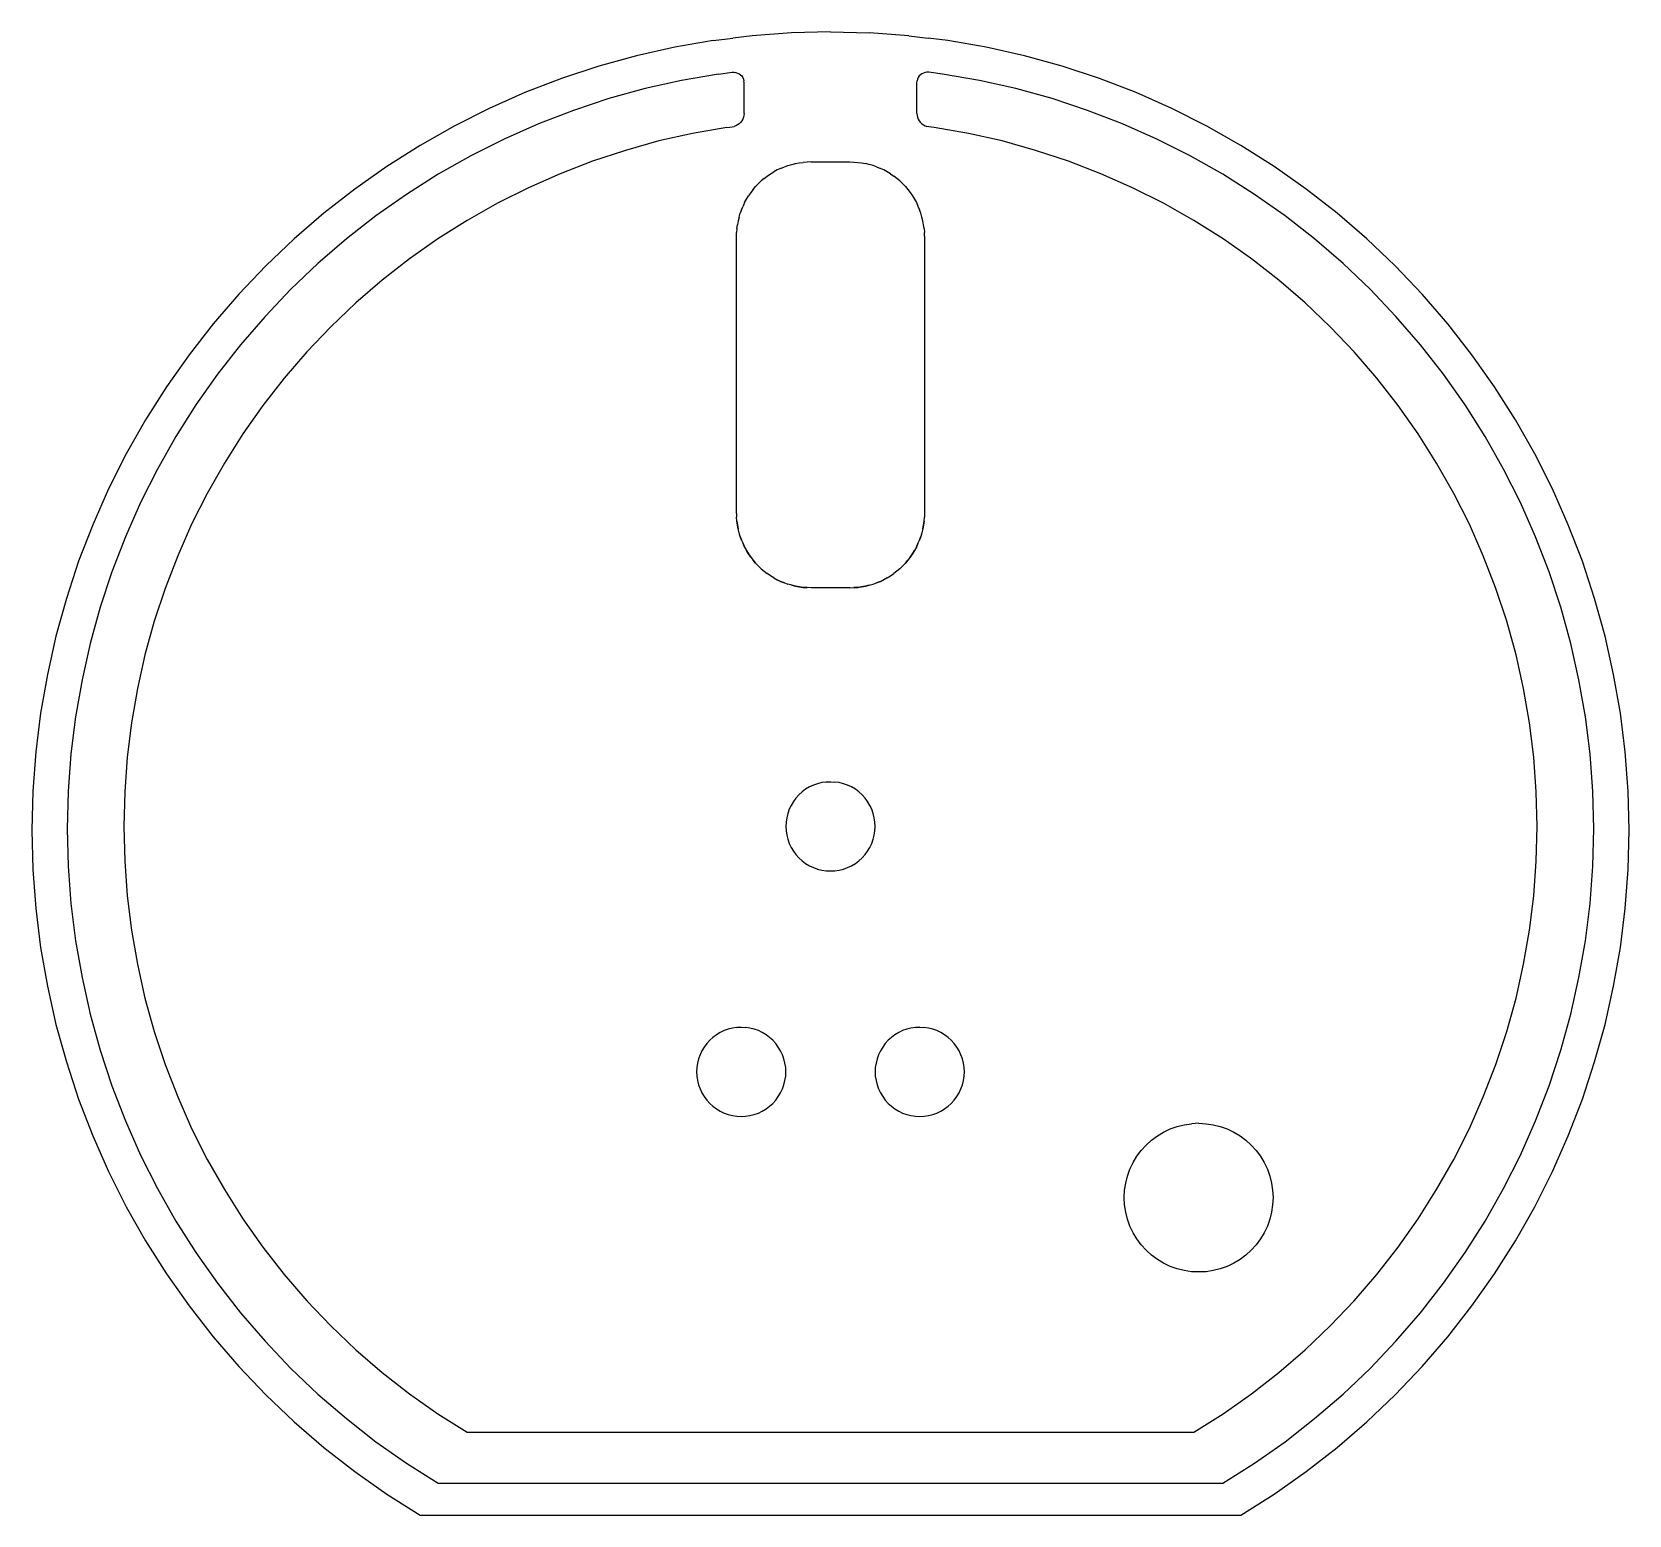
# Model space of a CAD drawing. Header units: millimetres. Extents: x 219 to 326, y 22 to 122.
import ezdxf

# ---------------------------------------------------------------- set-up
doc = ezdxf.new("R2010")
doc.units = ezdxf.units.MM
doc.header["$MEASUREMENT"] = 0
doc.layers.get('0').update_dxf_attribs({"linetype": 'CONTINUOUS'})

msp = doc.modelspace()

# ---------------------------------------------------------------- linework, layer by layer
at = {"color": 1}
for p, q in [((264.6, 121.15), (265.91, 121.31)), ((267.22, 121.47), (265.91, 121.31)), ((269.85, 121.67), (267.22, 121.47)), ((272.48, 121.73), (269.85, 121.67)), ((272.48, 121.73), (275.11, 121.67)), ((277.74, 121.47), (275.11, 121.67)), ((277.74, 121.47), (279.05, 121.31)), ((280.36, 121.15), (279.05, 121.31)), ((262.01, 120.7), (259.44, 120.12)), ((264.6, 121.15), (262.01, 120.7)), ((282.95, 120.7), (280.36, 121.15)), ((285.52, 120.12), (282.95, 120.7)), ((256.9, 119.42), (254.4, 118.59)), ((259.44, 120.12), (256.9, 119.42)), ((288.06, 119.42), (285.52, 120.12)), ((290.56, 118.59), (288.06, 119.42)), ((254.4, 118.59), (251.94, 117.65)), ((262.47, 118.47), (260.02, 117.92)), ((264.95, 118.9), (262.47, 118.47)), ((264.95, 118.9), (262.47, 118.47)), ((264.95, 118.9), (265.87, 119.02)), ((265.87, 119.02), (266, 119.02)), ((266, 119.02), (266.12, 119.01)), ((266.12, 119.01), (266.23, 118.97)), ((266.23, 118.97), (266.34, 118.92)), ((266.23, 118.97), (266.34, 118.92)), ((266.34, 118.92), (266.43, 118.85)), ((266.34, 118.92), (266.43, 118.85)), ((266.43, 118.85), (266.52, 118.77)), ((266.52, 118.77), (266.58, 118.67)), ((266.58, 118.67), (266.63, 118.56)), ((266.58, 118.67), (266.63, 118.56)), ((266.63, 118.56), (266.66, 118.44)), ((266.63, 118.56), (266.66, 118.44)), ((266.67, 118.31), (266.66, 118.44)), ((266.67, 118.31), (266.66, 118.44)), ((266.67, 116.25), (266.67, 118.31)), ((278.29, 118.31), (278.3, 118.44)), ((278.29, 118.31), (278.3, 118.44)), ((278.29, 116.25), (278.29, 118.31)), ((278.33, 118.56), (278.3, 118.44)), ((278.33, 118.56), (278.3, 118.44)), ((278.38, 118.67), (278.33, 118.56)), ((278.38, 118.67), (278.33, 118.56)), ((278.44, 118.77), (278.38, 118.67)), ((278.53, 118.85), (278.44, 118.77)), ((278.62, 118.92), (278.53, 118.85)), ((278.62, 118.92), (278.53, 118.85)), ((278.73, 118.97), (278.62, 118.92)), ((278.84, 119.01), (278.73, 118.97)), ((278.84, 119.01), (278.73, 118.97)), ((278.96, 119.02), (278.84, 119.01)), ((279.09, 119.02), (278.96, 119.02)), ((280.01, 118.9), (279.09, 119.02)), ((282.49, 118.47), (280.01, 118.9)), ((282.49, 118.47), (280.01, 118.9)), ((284.94, 117.92), (282.49, 118.47)), ((293.02, 117.65), (290.56, 118.59)), ((251.94, 117.65), (249.53, 116.58)), ((257.59, 117.25), (255.2, 116.46)), ((260.02, 117.92), (257.59, 117.25)), ((287.37, 117.25), (284.94, 117.92)), ((289.76, 116.46), (287.37, 117.25)), ((295.43, 116.58), (293.02, 117.65)), ((249.53, 116.58), (247.18, 115.39)), ((255.2, 116.46), (252.85, 115.55)), ((255.2, 116.46), (252.85, 115.55)), ((266.63, 116), (266.58, 115.87)), ((266.63, 116), (266.58, 115.87)), ((266.66, 116.12), (266.63, 116)), ((266.67, 116.25), (266.66, 116.12)), ((278.29, 116.25), (278.3, 116.12)), ((278.3, 116.12), (278.33, 116)), ((278.33, 116), (278.38, 115.87)), ((278.33, 116), (278.38, 115.87)), ((292.11, 115.55), (289.76, 116.46)), ((292.11, 115.55), (289.76, 116.46)), ((297.78, 115.39), (295.43, 116.58)), ((247.18, 115.39), (244.89, 114.09)), ((252.85, 115.55), (250.55, 114.53)), ((252.85, 115.55), (250.55, 114.53)), ((263.21, 114.91), (260.94, 114.4)), ((265.51, 115.31), (263.21, 114.91)), ((265.51, 115.31), (263.21, 114.91)), ((265.51, 115.31), (265.87, 115.35)), ((265.87, 115.35), (266, 115.38)), ((266.12, 115.42), (266, 115.38)), ((266.23, 115.48), (266.12, 115.42)), ((266.34, 115.56), (266.23, 115.48)), ((266.43, 115.65), (266.34, 115.56)), ((266.52, 115.76), (266.43, 115.65)), ((266.58, 115.87), (266.52, 115.76)), ((266.58, 115.87), (266.52, 115.76)), ((278.38, 115.87), (278.44, 115.76)), ((278.38, 115.87), (278.44, 115.76)), ((278.44, 115.76), (278.53, 115.65)), ((278.53, 115.65), (278.62, 115.56)), ((278.62, 115.56), (278.73, 115.48)), ((278.73, 115.48), (278.84, 115.42)), ((278.84, 115.42), (278.96, 115.38)), ((279.09, 115.35), (278.96, 115.38)), ((279.45, 115.31), (279.09, 115.35)), ((281.75, 114.91), (279.45, 115.31)), ((281.75, 114.91), (279.45, 115.31)), ((284.02, 114.4), (281.75, 114.91)), ((294.41, 114.53), (292.11, 115.55)), ((294.41, 114.53), (292.11, 115.55)), ((300.07, 114.09), (297.78, 115.39)), ((244.89, 114.09), (242.66, 112.69)), ((250.55, 114.53), (248.3, 113.4)), ((260.94, 114.4), (258.69, 113.77)), ((286.27, 113.77), (284.02, 114.4)), ((296.66, 113.4), (294.41, 114.53)), ((302.3, 112.69), (300.07, 114.09)), ((248.3, 113.4), (246.11, 112.16)), ((248.3, 113.4), (246.11, 112.16)), ((256.48, 113.04), (254.3, 112.2)), ((258.69, 113.77), (256.48, 113.04)), ((258.69, 113.77), (256.48, 113.04)), ((269.38, 112.66), (269.62, 112.75)), ((269.62, 112.75), (269.87, 112.82)), ((269.87, 112.82), (270.13, 112.88)), ((270.13, 112.88), (270.38, 112.93)), ((270.38, 112.93), (270.64, 112.96)), ((270.91, 112.98), (270.64, 112.96)), ((271.17, 112.99), (270.91, 112.98)), ((271.17, 112.99), (273.79, 112.99)), ((273.79, 112.99), (274.05, 112.98)), ((274.05, 112.98), (274.32, 112.96)), ((274.32, 112.96), (274.57, 112.93)), ((274.57, 112.93), (274.83, 112.88)), ((275.09, 112.82), (274.83, 112.88)), ((275.34, 112.75), (275.09, 112.82)), ((275.58, 112.66), (275.34, 112.75)), ((288.48, 113.04), (286.27, 113.77)), ((288.48, 113.04), (286.27, 113.77)), ((290.66, 112.2), (288.48, 113.04)), ((298.85, 112.16), (296.66, 113.4)), ((298.85, 112.16), (296.66, 113.4)), ((242.66, 112.69), (240.51, 111.17)), ((246.11, 112.16), (243.98, 110.81)), ((246.11, 112.16), (243.98, 110.81)), ((254.3, 112.2), (252.17, 111.26)), ((267.82, 111.71), (267.63, 111.53)), ((268.02, 111.88), (267.82, 111.71)), ((268.02, 111.88), (268.23, 112.04)), ((268.23, 112.04), (268.44, 112.18)), ((268.44, 112.18), (268.67, 112.32)), ((268.9, 112.45), (268.67, 112.32)), ((269.13, 112.56), (268.9, 112.45)), ((269.13, 112.56), (269.38, 112.66)), ((275.58, 112.66), (275.83, 112.56)), ((276.06, 112.45), (275.83, 112.56)), ((276.29, 112.32), (276.06, 112.45)), ((276.52, 112.18), (276.29, 112.32)), ((276.52, 112.18), (276.73, 112.04)), ((276.94, 111.88), (276.73, 112.04)), ((277.14, 111.71), (276.94, 111.88)), ((277.14, 111.71), (277.33, 111.53)), ((292.79, 111.26), (290.66, 112.2)), ((300.98, 110.81), (298.85, 112.16)), ((300.98, 110.81), (298.85, 112.16)), ((304.45, 111.17), (302.3, 112.69)), ((240.51, 111.17), (238.43, 109.55)), ((243.98, 110.81), (241.92, 109.36)), ((252.17, 111.26), (250.09, 110.21)), ((266.84, 110.49), (266.97, 110.71)), ((267.12, 110.93), (266.97, 110.71)), ((267.28, 111.14), (267.12, 110.93)), ((267.28, 111.14), (267.45, 111.34)), ((267.45, 111.34), (267.63, 111.53)), ((277.33, 111.53), (277.51, 111.34)), ((277.51, 111.34), (277.68, 111.14)), ((277.68, 111.14), (277.84, 110.93)), ((277.84, 110.93), (277.99, 110.71)), ((277.99, 110.71), (278.12, 110.49)), ((294.87, 110.21), (292.79, 111.26)), ((303.04, 109.36), (300.98, 110.81)), ((306.53, 109.55), (304.45, 111.17)), ((238.43, 109.55), (236.43, 107.83)), ((250.09, 110.21), (248.06, 109.06)), ((250.09, 110.21), (248.06, 109.06)), ((266.34, 109.28), (266.41, 109.54)), ((266.5, 109.78), (266.41, 109.54)), ((266.5, 109.78), (266.6, 110.02)), ((266.71, 110.26), (266.6, 110.02)), ((266.71, 110.26), (266.84, 110.49)), ((278.12, 110.49), (278.25, 110.26)), ((278.25, 110.26), (278.36, 110.02)), ((278.36, 110.02), (278.46, 109.78)), ((278.55, 109.54), (278.46, 109.78)), ((278.62, 109.28), (278.55, 109.54)), ((296.9, 109.06), (294.87, 110.21)), ((296.9, 109.06), (294.87, 110.21)), ((308.53, 107.83), (306.53, 109.55)), ((241.92, 109.36), (239.94, 107.81)), ((241.92, 109.36), (239.94, 107.81)), ((248.06, 109.06), (246.09, 107.81)), ((248.06, 109.06), (246.09, 107.81)), ((266.19, 108.51), (266.17, 108.25)), ((266.19, 108.51), (266.23, 108.77)), ((266.28, 109.03), (266.23, 108.77)), ((266.34, 109.28), (266.28, 109.03)), ((278.68, 109.03), (278.62, 109.28)), ((278.73, 108.77), (278.68, 109.03)), ((278.77, 108.51), (278.73, 108.77)), ((278.77, 108.51), (278.79, 108.25)), ((298.87, 107.81), (296.9, 109.06)), ((298.87, 107.81), (296.9, 109.06)), ((305.02, 107.81), (303.04, 109.36)), ((305.02, 107.81), (303.04, 109.36)), ((236.43, 107.83), (234.53, 106.01)), ((239.94, 107.81), (238.03, 106.17)), ((246.09, 107.81), (244.18, 106.47)), ((266.17, 107.99), (266.17, 108.25)), ((266.17, 89.36), (266.17, 107.99)), ((278.79, 107.99), (278.79, 108.25)), ((278.79, 107.99), (278.79, 89.36)), ((300.78, 106.47), (298.87, 107.81)), ((306.93, 106.17), (305.02, 107.81)), ((310.43, 106.01), (308.53, 107.83)), ((244.18, 106.47), (242.35, 105.04)), ((244.18, 106.47), (242.35, 105.04)), ((302.61, 105.04), (300.78, 106.47)), ((302.61, 105.04), (300.78, 106.47)), ((234.53, 106.01), (232.71, 104.1)), ((238.03, 106.17), (236.21, 104.43)), ((238.03, 106.17), (236.21, 104.43)), ((308.75, 104.43), (306.93, 106.17)), ((308.75, 104.43), (306.93, 106.17)), ((312.25, 104.1), (310.43, 106.01)), ((236.21, 104.43), (234.47, 102.61)), ((242.35, 105.04), (240.58, 103.51)), ((242.35, 105.04), (240.58, 103.51)), ((304.38, 103.51), (302.61, 105.04)), ((304.38, 103.51), (302.61, 105.04)), ((310.49, 102.61), (308.75, 104.43)), ((232.71, 104.1), (230.99, 102.11)), ((240.58, 103.51), (238.89, 101.91)), ((306.07, 101.91), (304.38, 103.51)), ((313.97, 102.11), (312.25, 104.1)), ((230.99, 102.11), (229.37, 100.03)), ((234.47, 102.61), (232.82, 100.7)), ((234.47, 102.61), (232.82, 100.7)), ((312.14, 100.7), (310.49, 102.61)), ((312.14, 100.7), (310.49, 102.61)), ((315.59, 100.03), (313.97, 102.11)), ((238.89, 101.91), (237.28, 100.22)), ((307.68, 100.22), (306.07, 101.91)), ((229.37, 100.03), (227.85, 97.88)), ((232.82, 100.7), (231.28, 98.72)), ((232.82, 100.7), (231.28, 98.72)), ((237.28, 100.22), (235.76, 98.45)), ((309.2, 98.45), (307.68, 100.22)), ((313.68, 98.72), (312.14, 100.7)), ((313.68, 98.72), (312.14, 100.7)), ((317.11, 97.88), (315.59, 100.03)), ((227.85, 97.88), (226.44, 95.65)), ((231.28, 98.72), (229.83, 96.66)), ((235.76, 98.45), (234.33, 96.62)), ((235.76, 98.45), (234.33, 96.62)), ((310.63, 96.62), (309.2, 98.45)), ((310.63, 96.62), (309.2, 98.45)), ((315.13, 96.66), (313.68, 98.72)), ((318.52, 95.65), (317.11, 97.88)), ((229.83, 96.66), (228.48, 94.53)), ((316.48, 94.53), (315.13, 96.66)), ((226.44, 95.65), (225.14, 93.36)), ((234.33, 96.62), (232.99, 94.71)), ((234.33, 96.62), (232.99, 94.71)), ((311.97, 94.71), (310.63, 96.62)), ((311.97, 94.71), (310.63, 96.62)), ((319.82, 93.36), (318.52, 95.65)), ((228.48, 94.53), (227.24, 92.34)), ((228.48, 94.53), (227.24, 92.34)), ((232.99, 94.71), (231.74, 92.74)), ((232.99, 94.71), (231.74, 92.74)), ((313.22, 92.74), (311.97, 94.71)), ((313.22, 92.74), (311.97, 94.71)), ((317.72, 92.34), (316.48, 94.53)), ((317.72, 92.34), (316.48, 94.53)), ((225.14, 93.36), (223.96, 91.01)), ((227.24, 92.34), (226.11, 90.09)), ((227.24, 92.34), (226.11, 90.09)), ((231.74, 92.74), (230.59, 90.71)), ((231.74, 92.74), (230.59, 90.71)), ((314.37, 90.71), (313.22, 92.74)), ((314.37, 90.71), (313.22, 92.74)), ((318.85, 90.09), (317.72, 92.34)), ((318.85, 90.09), (317.72, 92.34)), ((321, 91.01), (319.82, 93.36)), ((223.96, 91.01), (222.89, 88.6)), ((230.59, 90.71), (229.54, 88.63)), ((315.42, 88.63), (314.37, 90.71)), ((322.07, 88.6), (321, 91.01)), ((226.11, 90.09), (225.09, 87.79)), ((226.11, 90.09), (225.09, 87.79)), ((266.17, 89.36), (266.17, 89.1)), ((278.79, 89.36), (278.79, 89.1)), ((319.87, 87.79), (318.85, 90.09)), ((319.87, 87.79), (318.85, 90.09)), ((222.89, 88.6), (221.94, 86.14)), ((229.54, 88.63), (228.6, 86.5)), ((266.19, 88.84), (266.17, 89.1)), ((266.23, 88.58), (266.19, 88.84)), ((266.19, 88.84), (266.23, 88.58)), ((266.28, 88.32), (266.23, 88.58)), ((266.23, 88.58), (266.28, 88.32)), ((266.34, 88.06), (266.28, 88.32)), ((266.41, 87.81), (266.34, 88.06)), ((278.62, 88.06), (278.55, 87.81)), ((278.68, 88.32), (278.62, 88.06)), ((278.68, 88.32), (278.73, 88.58)), ((278.73, 88.58), (278.68, 88.32)), ((278.73, 88.58), (278.77, 88.84)), ((278.77, 88.84), (278.73, 88.58)), ((278.77, 88.84), (278.79, 89.1)), ((316.36, 86.5), (315.42, 88.63)), ((323.02, 86.14), (322.07, 88.6)), ((225.09, 87.79), (224.18, 85.44)), ((225.09, 87.79), (224.18, 85.44)), ((266.5, 87.57), (266.41, 87.81)), ((266.41, 87.81), (266.5, 87.57)), ((266.5, 87.57), (266.6, 87.33)), ((266.71, 87.09), (266.6, 87.33)), ((266.6, 87.33), (266.71, 87.09)), ((266.71, 87.09), (266.84, 86.86)), ((278.25, 87.09), (278.12, 86.86)), ((278.25, 87.09), (278.36, 87.33)), ((278.36, 87.33), (278.25, 87.09)), ((278.36, 87.33), (278.46, 87.57)), ((278.46, 87.57), (278.55, 87.81)), ((278.55, 87.81), (278.46, 87.57)), ((320.78, 85.44), (319.87, 87.79)), ((320.78, 85.44), (319.87, 87.79)), ((221.94, 86.14), (221.12, 83.64)), ((228.6, 86.5), (227.76, 84.32)), ((266.97, 86.64), (266.84, 86.86)), ((266.84, 86.86), (266.97, 86.64)), ((267.12, 86.42), (266.97, 86.64)), ((266.97, 86.64), (267.12, 86.42)), ((267.12, 86.42), (267.28, 86.21)), ((267.45, 86.01), (267.28, 86.21)), ((267.28, 86.21), (267.45, 86.01)), ((267.63, 85.82), (267.45, 86.01)), ((267.45, 86.01), (267.63, 85.82)), ((277.33, 85.82), (277.51, 86.01)), ((277.51, 86.01), (277.33, 85.82)), ((277.51, 86.01), (277.68, 86.21)), ((277.68, 86.21), (277.51, 86.01)), ((277.84, 86.42), (277.68, 86.21)), ((277.84, 86.42), (277.99, 86.64)), ((277.99, 86.64), (277.84, 86.42)), ((277.99, 86.64), (278.12, 86.86)), ((278.12, 86.86), (277.99, 86.64)), ((317.2, 84.32), (316.36, 86.5)), ((323.84, 83.64), (323.02, 86.14)), ((224.18, 85.44), (223.39, 83.05)), ((267.82, 85.64), (267.63, 85.82)), ((267.82, 85.64), (268.02, 85.47)), ((268.02, 85.47), (268.23, 85.31)), ((268.44, 85.17), (268.23, 85.31)), ((268.67, 85.03), (268.44, 85.17)), ((268.67, 85.03), (268.9, 84.9)), ((269.13, 84.79), (268.9, 84.9)), ((268.9, 84.9), (269.13, 84.79)), ((275.83, 84.79), (276.06, 84.9)), ((276.06, 84.9), (275.83, 84.79)), ((276.29, 85.03), (276.06, 84.9)), ((276.29, 85.03), (276.52, 85.17)), ((276.52, 85.17), (276.73, 85.31)), ((276.94, 85.47), (276.73, 85.31)), ((277.14, 85.64), (276.94, 85.47)), ((277.14, 85.64), (277.33, 85.82)), ((321.57, 83.05), (320.78, 85.44)), ((227.76, 84.32), (227.03, 82.11)), ((227.76, 84.32), (227.03, 82.11)), ((269.38, 84.69), (269.13, 84.79)), ((269.13, 84.79), (269.38, 84.69)), ((269.38, 84.69), (269.62, 84.6)), ((269.87, 84.53), (269.62, 84.6)), ((270.13, 84.47), (269.87, 84.53)), ((269.87, 84.53), (270.13, 84.47)), ((270.38, 84.42), (270.13, 84.47)), ((270.13, 84.47), (270.38, 84.42)), ((270.64, 84.39), (270.38, 84.42)), ((270.38, 84.42), (270.64, 84.39)), ((270.91, 84.37), (270.64, 84.39)), ((270.64, 84.39), (270.91, 84.37)), ((271.17, 84.36), (270.91, 84.37)), ((273.79, 84.36), (271.17, 84.36)), ((273.79, 84.36), (274.05, 84.37)), ((274.05, 84.37), (274.32, 84.39)), ((274.32, 84.39), (274.05, 84.37)), ((274.32, 84.39), (274.57, 84.42)), ((274.57, 84.42), (274.32, 84.39)), ((274.57, 84.42), (274.83, 84.47)), ((274.83, 84.47), (274.57, 84.42)), ((274.83, 84.47), (275.09, 84.53)), ((275.09, 84.53), (274.83, 84.47)), ((275.09, 84.53), (275.34, 84.6)), ((275.34, 84.6), (275.58, 84.69)), ((275.58, 84.69), (275.83, 84.79)), ((275.83, 84.79), (275.58, 84.69)), ((317.93, 82.11), (317.2, 84.32)), ((317.93, 82.11), (317.2, 84.32)), ((221.12, 83.64), (220.41, 81.1)), ((223.39, 83.05), (222.72, 80.62)), ((322.24, 80.62), (321.57, 83.05)), ((324.55, 81.1), (323.84, 83.64)), ((227.03, 82.11), (226.4, 79.86)), ((227.03, 82.11), (226.4, 79.86)), ((318.56, 79.86), (317.93, 82.11)), ((318.56, 79.86), (317.93, 82.11)), ((220.41, 81.1), (219.84, 78.53)), ((222.72, 80.62), (222.17, 78.17)), ((222.72, 80.62), (222.17, 78.17)), ((322.79, 78.17), (322.24, 80.62)), ((322.79, 78.17), (322.24, 80.62)), ((325.12, 78.53), (324.55, 81.1)), ((226.4, 79.86), (225.89, 77.59)), ((319.07, 77.59), (318.56, 79.86)), ((219.84, 78.53), (219.39, 75.93)), ((325.57, 75.93), (325.12, 78.53)), ((222.17, 78.17), (221.74, 75.68)), ((222.17, 78.17), (221.74, 75.68)), ((225.89, 77.59), (225.49, 75.29)), ((319.47, 75.29), (319.07, 77.59)), ((323.22, 75.68), (322.79, 78.17)), ((323.22, 75.68), (322.79, 78.17)), ((219.39, 75.93), (219.06, 73.32)), ((219.39, 75.93), (219.06, 73.32)), ((221.74, 75.68), (221.43, 73.19)), ((221.74, 75.68), (221.43, 73.19)), ((225.49, 75.29), (225.21, 72.98)), ((225.49, 75.29), (225.21, 72.98)), ((319.75, 72.98), (319.47, 75.29)), ((319.75, 72.98), (319.47, 75.29)), ((323.53, 73.19), (323.22, 75.68)), ((323.53, 73.19), (323.22, 75.68)), ((325.9, 73.32), (325.57, 75.93)), ((325.9, 73.32), (325.57, 75.93)), ((219.06, 73.32), (218.87, 70.69)), ((219.06, 73.32), (218.87, 70.69)), ((221.43, 73.19), (221.24, 70.67)), ((221.43, 73.19), (221.24, 70.67)), ((323.72, 70.67), (323.53, 73.19)), ((323.72, 70.67), (323.53, 73.19)), ((326.09, 70.69), (325.9, 73.32)), ((326.09, 70.69), (325.9, 73.32)), ((225.21, 72.98), (225.04, 70.65)), ((319.92, 70.65), (319.75, 72.98)), ((271.07, 70.97), (270.81, 70.81)), ((271.07, 70.97), (270.81, 70.81)), ((271.33, 71.09), (271.07, 70.97)), ((271.33, 71.09), (271.07, 70.97)), ((271.61, 71.19), (271.33, 71.09)), ((271.89, 71.26), (271.61, 71.19)), ((271.89, 71.26), (271.61, 71.19)), ((272.19, 71.3), (271.89, 71.26)), ((272.19, 71.3), (271.89, 71.26)), ((272.48, 71.32), (272.19, 71.3)), ((272.19, 71.3), (272.48, 71.32)), ((272.48, 71.32), (272.77, 71.3)), ((272.48, 71.32), (272.77, 71.3)), ((273.07, 71.26), (272.77, 71.3)), ((273.07, 71.26), (272.77, 71.3)), ((273.35, 71.19), (273.07, 71.26)), ((273.35, 71.19), (273.07, 71.26)), ((273.63, 71.09), (273.35, 71.19)), ((273.89, 70.97), (273.63, 71.09)), ((273.89, 70.97), (273.63, 71.09)), ((274.15, 70.81), (273.89, 70.97)), ((274.15, 70.81), (273.89, 70.97)), ((218.87, 70.69), (218.8, 68.06)), ((221.24, 70.67), (221.18, 68.16)), ((225.04, 70.65), (224.98, 68.32)), ((225.04, 70.65), (224.98, 68.32)), ((269.99, 69.99), (269.83, 69.73)), ((270.16, 70.22), (269.99, 69.99)), ((270.16, 70.22), (269.99, 69.99)), ((270.36, 70.44), (270.16, 70.22)), ((270.58, 70.64), (270.36, 70.44)), ((270.58, 70.64), (270.36, 70.44)), ((270.81, 70.81), (270.58, 70.64)), ((274.38, 70.64), (274.15, 70.81)), ((274.6, 70.44), (274.38, 70.64)), ((274.6, 70.44), (274.38, 70.64)), ((274.8, 70.22), (274.6, 70.44)), ((274.97, 69.99), (274.8, 70.22)), ((274.97, 69.99), (274.8, 70.22)), ((275.13, 69.73), (274.97, 69.99)), ((319.98, 68.32), (319.92, 70.65)), ((319.98, 68.32), (319.92, 70.65)), ((323.78, 68.16), (323.72, 70.67)), ((326.16, 68.06), (326.09, 70.69)), ((269.54, 68.9), (269.49, 68.61)), ((269.61, 69.19), (269.54, 68.9)), ((269.61, 69.19), (269.54, 68.9)), ((269.71, 69.47), (269.61, 69.19)), ((269.71, 69.47), (269.61, 69.19)), ((269.83, 69.73), (269.71, 69.47)), ((275.25, 69.47), (275.13, 69.73)), ((275.35, 69.19), (275.25, 69.47)), ((275.35, 69.19), (275.25, 69.47)), ((275.42, 68.9), (275.35, 69.19)), ((275.42, 68.9), (275.35, 69.19)), ((275.47, 68.61), (275.42, 68.9)), ((218.8, 68.06), (218.87, 65.42)), ((221.18, 68.16), (221.24, 65.64)), ((224.98, 68.32), (225.04, 65.99)), ((269.49, 68.61), (269.48, 68.32)), ((269.48, 68.32), (269.49, 68.03)), ((269.48, 68.32), (269.49, 68.03)), ((269.49, 68.03), (269.54, 67.73)), ((269.49, 68.03), (269.54, 67.73)), ((269.54, 67.73), (269.61, 67.45)), ((269.54, 67.73), (269.61, 67.45)), ((275.35, 67.45), (275.42, 67.73)), ((275.35, 67.45), (275.42, 67.73)), ((275.42, 67.73), (275.47, 68.03)), ((275.42, 67.73), (275.47, 68.03)), ((275.48, 68.32), (275.47, 68.61)), ((275.47, 68.03), (275.48, 68.32)), ((275.47, 68.03), (275.48, 68.32)), ((319.92, 65.99), (319.98, 68.32)), ((323.72, 65.64), (323.78, 68.16)), ((326.09, 65.42), (326.16, 68.06)), ((269.61, 67.45), (269.71, 67.17)), ((269.71, 67.17), (269.83, 66.91)), ((269.83, 66.91), (269.99, 66.65)), ((269.99, 66.65), (270.16, 66.42)), ((269.99, 66.65), (270.16, 66.42)), ((274.8, 66.42), (274.97, 66.65)), ((274.8, 66.42), (274.97, 66.65)), ((274.97, 66.65), (275.13, 66.91)), ((275.13, 66.91), (275.25, 67.17)), ((275.25, 67.17), (275.35, 67.45)), ((221.24, 65.64), (221.43, 63.13)), ((221.24, 65.64), (221.43, 63.13)), ((225.04, 65.99), (225.21, 63.66)), ((270.16, 66.42), (270.36, 66.2)), ((270.16, 66.42), (270.36, 66.2)), ((270.36, 66.2), (270.58, 66)), ((270.58, 66), (270.81, 65.82)), ((270.58, 66), (270.81, 65.82)), ((270.81, 65.82), (271.07, 65.67)), ((270.81, 65.82), (271.07, 65.67)), ((271.07, 65.67), (271.33, 65.55)), ((271.07, 65.67), (271.33, 65.55)), ((271.33, 65.55), (271.61, 65.45)), ((273.35, 65.45), (273.63, 65.55)), ((273.63, 65.55), (273.89, 65.67)), ((273.63, 65.55), (273.89, 65.67)), ((273.89, 65.67), (274.15, 65.82)), ((273.89, 65.67), (274.15, 65.82)), ((274.15, 65.82), (274.38, 66)), ((274.15, 65.82), (274.38, 66)), ((274.38, 66), (274.6, 66.2)), ((274.6, 66.2), (274.8, 66.42)), ((274.6, 66.2), (274.8, 66.42)), ((319.75, 63.66), (319.92, 65.99)), ((323.53, 63.13), (323.72, 65.64)), ((323.53, 63.13), (323.72, 65.64)), ((218.87, 65.42), (219.06, 62.79)), ((271.61, 65.45), (271.89, 65.38)), ((271.89, 65.38), (272.19, 65.33)), ((271.89, 65.38), (272.19, 65.33)), ((272.19, 65.33), (272.48, 65.32)), ((272.19, 65.33), (272.48, 65.32)), ((272.48, 65.32), (272.77, 65.33)), ((272.48, 65.32), (272.77, 65.33)), ((272.77, 65.33), (273.07, 65.38)), ((272.77, 65.33), (273.07, 65.38)), ((273.07, 65.38), (273.35, 65.45)), ((325.9, 62.79), (326.09, 65.42)), ((225.21, 63.66), (225.49, 61.35)), ((225.21, 63.66), (225.49, 61.35)), ((319.47, 61.35), (319.75, 63.66)), ((319.47, 61.35), (319.75, 63.66)), ((219.06, 62.79), (219.39, 60.18)), ((221.43, 63.13), (221.74, 60.63)), ((323.22, 60.63), (323.53, 63.13)), ((325.57, 60.18), (325.9, 62.79)), ((225.49, 61.35), (225.89, 59.05)), ((225.49, 61.35), (225.89, 59.05)), ((319.07, 59.05), (319.47, 61.35)), ((319.07, 59.05), (319.47, 61.35)), ((219.39, 60.18), (219.84, 57.58)), ((221.74, 60.63), (222.17, 58.15)), ((221.74, 60.63), (222.17, 58.15)), ((322.79, 58.15), (323.22, 60.63)), ((322.79, 58.15), (323.22, 60.63)), ((325.12, 57.58), (325.57, 60.18)), ((225.89, 59.05), (226.4, 56.78)), ((318.56, 56.78), (319.07, 59.05)), ((222.17, 58.15), (222.72, 55.69)), ((222.17, 58.15), (222.72, 55.69)), ((322.24, 55.69), (322.79, 58.15)), ((322.24, 55.69), (322.79, 58.15)), ((219.84, 57.58), (220.41, 55.01)), ((324.55, 55.01), (325.12, 57.58)), ((226.4, 56.78), (227.03, 54.53)), ((317.93, 54.53), (318.56, 56.78)), ((220.41, 55.01), (221.12, 52.48)), ((222.72, 55.69), (223.39, 53.27)), ((222.72, 55.69), (223.39, 53.27)), ((265.89, 54.76), (265.61, 54.69)), ((266.19, 54.8), (265.89, 54.76)), ((266.19, 54.8), (265.89, 54.76)), ((266.48, 54.82), (266.19, 54.8)), ((266.19, 54.8), (266.48, 54.82)), ((266.48, 54.82), (266.77, 54.8)), ((266.48, 54.82), (266.77, 54.8)), ((267.06, 54.76), (266.77, 54.8)), ((267.06, 54.76), (266.77, 54.8)), ((267.35, 54.69), (267.06, 54.76)), ((277.89, 54.76), (277.61, 54.69)), ((278.19, 54.8), (277.89, 54.76)), ((278.19, 54.8), (277.89, 54.76)), ((278.48, 54.82), (278.19, 54.8)), ((278.19, 54.8), (278.48, 54.82)), ((278.48, 54.82), (278.77, 54.8)), ((278.48, 54.82), (278.77, 54.8)), ((279.07, 54.76), (278.77, 54.8)), ((279.07, 54.76), (278.77, 54.8)), ((279.35, 54.69), (279.07, 54.76)), ((321.57, 53.27), (322.24, 55.69)), ((321.57, 53.27), (322.24, 55.69)), ((323.84, 52.48), (324.55, 55.01)), ((227.03, 54.53), (227.76, 52.32)), ((264.16, 53.72), (263.99, 53.48)), ((264.36, 53.94), (264.16, 53.72)), ((264.36, 53.94), (264.16, 53.72)), ((264.58, 54.13), (264.36, 53.94)), ((264.58, 54.13), (264.36, 53.94)), ((264.81, 54.31), (264.58, 54.13)), ((264.81, 54.31), (264.58, 54.13)), ((265.07, 54.46), (264.81, 54.31)), ((265.33, 54.59), (265.07, 54.46)), ((265.61, 54.69), (265.33, 54.59)), ((267.63, 54.59), (267.35, 54.69)), ((267.89, 54.46), (267.63, 54.59)), ((268.15, 54.31), (267.89, 54.46)), ((268.38, 54.13), (268.15, 54.31)), ((268.38, 54.13), (268.15, 54.31)), ((268.6, 53.94), (268.38, 54.13)), ((268.6, 53.94), (268.38, 54.13)), ((268.8, 53.72), (268.6, 53.94)), ((268.8, 53.72), (268.6, 53.94)), ((268.97, 53.48), (268.8, 53.72)), ((276.16, 53.72), (275.99, 53.48)), ((276.36, 53.94), (276.16, 53.72)), ((276.36, 53.94), (276.16, 53.72)), ((276.58, 54.13), (276.36, 53.94)), ((276.58, 54.13), (276.36, 53.94)), ((276.81, 54.31), (276.58, 54.13)), ((276.81, 54.31), (276.58, 54.13)), ((277.07, 54.46), (276.81, 54.31)), ((277.33, 54.59), (277.07, 54.46)), ((277.61, 54.69), (277.33, 54.59)), ((279.63, 54.59), (279.35, 54.69)), ((279.89, 54.46), (279.63, 54.59)), ((280.15, 54.31), (279.89, 54.46)), ((280.38, 54.13), (280.15, 54.31)), ((280.38, 54.13), (280.15, 54.31)), ((280.6, 53.94), (280.38, 54.13)), ((280.6, 53.94), (280.38, 54.13)), ((280.8, 53.72), (280.6, 53.94)), ((280.8, 53.72), (280.6, 53.94)), ((280.97, 53.48), (280.8, 53.72)), ((317.2, 52.32), (317.93, 54.53)), ((223.39, 53.27), (224.18, 50.87)), ((223.39, 53.27), (224.18, 50.87)), ((263.61, 52.69), (263.54, 52.4)), ((263.61, 52.69), (263.54, 52.4)), ((263.71, 52.96), (263.61, 52.69)), ((263.71, 52.96), (263.61, 52.69)), ((263.83, 53.23), (263.71, 52.96)), ((263.83, 53.23), (263.71, 52.96)), ((263.99, 53.48), (263.83, 53.23)), ((269.13, 53.23), (268.97, 53.48)), ((269.25, 52.96), (269.13, 53.23)), ((269.25, 52.96), (269.13, 53.23)), ((269.35, 52.69), (269.25, 52.96)), ((269.35, 52.69), (269.25, 52.96)), ((269.42, 52.4), (269.35, 52.69)), ((269.42, 52.4), (269.35, 52.69)), ((275.61, 52.69), (275.54, 52.4)), ((275.61, 52.69), (275.54, 52.4)), ((275.71, 52.96), (275.61, 52.69)), ((275.71, 52.96), (275.61, 52.69)), ((275.83, 53.23), (275.71, 52.96)), ((275.83, 53.23), (275.71, 52.96)), ((275.99, 53.48), (275.83, 53.23)), ((281.13, 53.23), (280.97, 53.48)), ((281.25, 52.96), (281.13, 53.23)), ((281.25, 52.96), (281.13, 53.23)), ((281.35, 52.69), (281.25, 52.96)), ((281.35, 52.69), (281.25, 52.96)), ((281.42, 52.4), (281.35, 52.69)), ((281.42, 52.4), (281.35, 52.69)), ((320.78, 50.87), (321.57, 53.27)), ((320.78, 50.87), (321.57, 53.27)), ((221.12, 52.48), (221.94, 49.97)), ((227.76, 52.32), (228.6, 50.14)), ((263.49, 52.11), (263.48, 51.82)), ((263.48, 51.82), (263.49, 51.52)), ((263.48, 51.82), (263.49, 51.52)), ((263.54, 52.4), (263.49, 52.11)), ((269.47, 52.11), (269.42, 52.4)), ((269.48, 51.82), (269.47, 52.11)), ((269.47, 51.52), (269.48, 51.82)), ((269.47, 51.52), (269.48, 51.82)), ((275.49, 52.11), (275.48, 51.82)), ((275.48, 51.82), (275.49, 51.52)), ((275.48, 51.82), (275.49, 51.52)), ((275.54, 52.4), (275.49, 52.11)), ((281.47, 52.11), (281.42, 52.4)), ((281.48, 51.82), (281.47, 52.11)), ((281.47, 51.52), (281.48, 51.82)), ((281.47, 51.52), (281.48, 51.82)), ((316.36, 50.14), (317.2, 52.32)), ((323.02, 49.97), (323.84, 52.48)), ((224.18, 50.87), (225.09, 48.53)), ((224.18, 50.87), (225.09, 48.53)), ((263.49, 51.52), (263.54, 51.23)), ((263.49, 51.52), (263.54, 51.23)), ((263.54, 51.23), (263.61, 50.94)), ((263.61, 50.94), (263.71, 50.67)), ((263.61, 50.94), (263.71, 50.67)), ((263.71, 50.67), (263.83, 50.4)), ((263.71, 50.67), (263.83, 50.4)), ((269.13, 50.4), (269.25, 50.67)), ((269.13, 50.4), (269.25, 50.67)), ((269.25, 50.67), (269.35, 50.94)), ((269.25, 50.67), (269.35, 50.94)), ((269.35, 50.94), (269.42, 51.23)), ((269.42, 51.23), (269.47, 51.52)), ((269.42, 51.23), (269.47, 51.52)), ((275.49, 51.52), (275.54, 51.23)), ((275.49, 51.52), (275.54, 51.23)), ((275.54, 51.23), (275.61, 50.94)), ((275.61, 50.94), (275.71, 50.67)), ((275.61, 50.94), (275.71, 50.67)), ((275.71, 50.67), (275.83, 50.4)), ((275.71, 50.67), (275.83, 50.4)), ((281.13, 50.4), (281.25, 50.67)), ((281.13, 50.4), (281.25, 50.67)), ((281.25, 50.67), (281.35, 50.94)), ((281.25, 50.67), (281.35, 50.94)), ((281.35, 50.94), (281.42, 51.23)), ((281.42, 51.23), (281.47, 51.52)), ((281.42, 51.23), (281.47, 51.52)), ((319.87, 48.53), (320.78, 50.87)), ((319.87, 48.53), (320.78, 50.87)), ((221.94, 49.97), (222.89, 47.52)), ((228.6, 50.14), (229.54, 48.01)), ((228.6, 50.14), (229.54, 48.01)), ((263.83, 50.4), (263.99, 50.15)), ((263.83, 50.4), (263.99, 50.15)), ((263.99, 50.15), (264.16, 49.91)), ((263.99, 50.15), (264.16, 49.91)), ((264.16, 49.91), (264.36, 49.69)), ((264.36, 49.69), (264.58, 49.5)), ((264.36, 49.69), (264.58, 49.5)), ((264.58, 49.5), (264.81, 49.32)), ((264.58, 49.5), (264.81, 49.32)), ((268.15, 49.32), (268.38, 49.5)), ((268.15, 49.32), (268.38, 49.5)), ((268.38, 49.5), (268.6, 49.69)), ((268.38, 49.5), (268.6, 49.69)), ((268.6, 49.69), (268.8, 49.91)), ((268.8, 49.91), (268.97, 50.15)), ((268.8, 49.91), (268.97, 50.15)), ((268.97, 50.15), (269.13, 50.4)), ((268.97, 50.15), (269.13, 50.4)), ((275.83, 50.4), (275.99, 50.15)), ((275.83, 50.4), (275.99, 50.15)), ((275.99, 50.15), (276.16, 49.91)), ((275.99, 50.15), (276.16, 49.91)), ((276.16, 49.91), (276.36, 49.69)), ((276.36, 49.69), (276.58, 49.5)), ((276.36, 49.69), (276.58, 49.5)), ((276.58, 49.5), (276.81, 49.32)), ((276.58, 49.5), (276.81, 49.32)), ((280.15, 49.32), (280.38, 49.5)), ((280.15, 49.32), (280.38, 49.5)), ((280.38, 49.5), (280.6, 49.69)), ((280.38, 49.5), (280.6, 49.69)), ((280.6, 49.69), (280.8, 49.91)), ((280.8, 49.91), (280.97, 50.15)), ((280.8, 49.91), (280.97, 50.15)), ((280.97, 50.15), (281.13, 50.4)), ((280.97, 50.15), (281.13, 50.4)), ((315.42, 48.01), (316.36, 50.14)), ((315.42, 48.01), (316.36, 50.14)), ((322.07, 47.52), (323.02, 49.97)), ((225.09, 48.53), (226.11, 46.22)), ((225.09, 48.53), (226.11, 46.22)), ((264.81, 49.32), (265.07, 49.17)), ((265.07, 49.17), (265.33, 49.04)), ((265.33, 49.04), (265.61, 48.94)), ((265.61, 48.94), (265.89, 48.87)), ((265.61, 48.94), (265.89, 48.87)), ((265.89, 48.87), (266.19, 48.83)), ((266.19, 48.83), (266.48, 48.82)), ((266.48, 48.82), (266.77, 48.83)), ((266.77, 48.83), (267.06, 48.87)), ((267.06, 48.87), (267.35, 48.94)), ((267.06, 48.87), (267.35, 48.94)), ((267.35, 48.94), (267.63, 49.04)), ((267.63, 49.04), (267.89, 49.17)), ((267.89, 49.17), (268.15, 49.32)), ((276.81, 49.32), (277.07, 49.17)), ((277.07, 49.17), (277.33, 49.04)), ((277.33, 49.04), (277.61, 48.94)), ((277.61, 48.94), (277.89, 48.87)), ((277.61, 48.94), (277.89, 48.87)), ((277.89, 48.87), (278.19, 48.83)), ((278.19, 48.83), (278.48, 48.82)), ((278.48, 48.82), (278.77, 48.83)), ((278.77, 48.83), (279.07, 48.87)), ((279.07, 48.87), (279.35, 48.94)), ((279.07, 48.87), (279.35, 48.94)), ((279.35, 48.94), (279.63, 49.04)), ((279.63, 49.04), (279.89, 49.17)), ((279.89, 49.17), (280.15, 49.32)), ((296.25, 48.26), (296.74, 48.33)), ((297.23, 48.36), (296.74, 48.33)), ((297.23, 48.36), (297.72, 48.33)), ((297.72, 48.33), (298.2, 48.26)), ((318.85, 46.22), (319.87, 48.53)), ((318.85, 46.22), (319.87, 48.53)), ((222.89, 47.52), (223.96, 45.11)), ((229.54, 48.01), (230.59, 45.93)), ((229.54, 48.01), (230.59, 45.93)), ((294.06, 47.22), (294.45, 47.52)), ((294.45, 47.52), (294.87, 47.77)), ((294.87, 47.77), (295.32, 47.98)), ((295.32, 47.98), (295.78, 48.14)), ((295.32, 47.98), (295.78, 48.14)), ((295.78, 48.14), (296.25, 48.26)), ((295.78, 48.14), (296.25, 48.26)), ((298.2, 48.26), (298.68, 48.14)), ((298.2, 48.26), (298.68, 48.14)), ((298.68, 48.14), (299.14, 47.98)), ((298.68, 48.14), (299.14, 47.98)), ((299.14, 47.98), (299.59, 47.77)), ((299.59, 47.77), (300.01, 47.52)), ((300.01, 47.52), (300.4, 47.22)), ((314.37, 45.93), (315.42, 48.01)), ((314.37, 45.93), (315.42, 48.01)), ((321, 45.11), (322.07, 47.52)), ((226.11, 46.22), (227.24, 43.97)), ((293.07, 46.14), (293.36, 46.53)), ((293.36, 46.53), (293.69, 46.89)), ((293.69, 46.89), (294.06, 47.22)), ((300.4, 47.22), (300.76, 46.89)), ((300.76, 46.89), (301.09, 46.53)), ((301.09, 46.53), (301.39, 46.14)), ((317.72, 43.97), (318.85, 46.22)), ((223.96, 45.11), (225.14, 42.75)), ((230.59, 45.93), (231.74, 43.9)), ((292.44, 44.81), (292.61, 45.27)), ((292.61, 45.27), (292.82, 45.72)), ((292.82, 45.72), (293.07, 46.14)), ((301.39, 46.14), (301.64, 45.72)), ((301.64, 45.72), (301.85, 45.27)), ((301.85, 45.27), (302.01, 44.81)), ((313.22, 43.9), (314.37, 45.93)), ((319.82, 42.75), (321, 45.11)), ((292.25, 43.85), (292.32, 44.33)), ((292.25, 43.85), (292.32, 44.33)), ((292.32, 44.33), (292.44, 44.81)), ((302.01, 44.81), (302.13, 44.33)), ((302.13, 44.33), (302.2, 43.85)), ((302.13, 44.33), (302.2, 43.85)), ((227.24, 43.97), (228.48, 41.78)), ((231.74, 43.9), (232.99, 41.93)), ((292.23, 43.36), (292.25, 43.85)), ((292.23, 43.36), (292.25, 43.85)), ((292.25, 42.87), (292.23, 43.36)), ((302.2, 43.85), (302.23, 43.36)), ((302.2, 43.85), (302.23, 43.36)), ((302.23, 43.36), (302.2, 42.87)), ((311.97, 41.93), (313.22, 43.9)), ((316.48, 41.78), (317.72, 43.97)), ((225.14, 42.75), (226.44, 40.46)), ((232.99, 41.93), (234.33, 40.02)), ((232.99, 41.93), (234.33, 40.02)), ((292.32, 42.38), (292.25, 42.87)), ((292.44, 41.91), (292.32, 42.38)), ((292.61, 41.45), (292.44, 41.91)), ((292.61, 41.45), (292.44, 41.91)), ((302.01, 41.91), (301.85, 41.45)), ((302.01, 41.91), (301.85, 41.45)), ((302.13, 42.38), (302.01, 41.91)), ((302.2, 42.87), (302.13, 42.38)), ((310.63, 40.02), (311.97, 41.93)), ((310.63, 40.02), (311.97, 41.93)), ((318.52, 40.46), (319.82, 42.75)), ((228.48, 41.78), (229.83, 39.66)), ((228.48, 41.78), (229.83, 39.66)), ((292.82, 41), (292.61, 41.45)), ((293.07, 40.58), (292.82, 41)), ((293.07, 40.58), (292.82, 41)), ((301.64, 41), (301.39, 40.58)), ((301.64, 41), (301.39, 40.58)), ((301.85, 41.45), (301.64, 41)), ((315.13, 39.66), (316.48, 41.78)), ((315.13, 39.66), (316.48, 41.78)), ((226.44, 40.46), (227.85, 38.24)), ((234.33, 40.02), (235.76, 38.19)), ((234.33, 40.02), (235.76, 38.19)), ((293.36, 40.19), (293.07, 40.58)), ((293.69, 39.82), (293.36, 40.19)), ((294.06, 39.49), (293.69, 39.82)), ((300.76, 39.82), (300.4, 39.49)), ((301.09, 40.19), (300.76, 39.82)), ((301.39, 40.58), (301.09, 40.19)), ((309.2, 38.19), (310.63, 40.02)), ((309.2, 38.19), (310.63, 40.02)), ((317.11, 38.24), (318.52, 40.46)), ((229.83, 39.66), (231.28, 37.6)), ((229.83, 39.66), (231.28, 37.6)), ((294.45, 39.2), (294.06, 39.49)), ((294.87, 38.95), (294.45, 39.2)), ((295.32, 38.74), (294.87, 38.95)), ((295.78, 38.57), (295.32, 38.74)), ((299.14, 38.74), (298.68, 38.57)), ((299.59, 38.95), (299.14, 38.74)), ((300.01, 39.2), (299.59, 38.95)), ((300.4, 39.49), (300.01, 39.2)), ((313.68, 37.6), (315.13, 39.66)), ((313.68, 37.6), (315.13, 39.66)), ((227.85, 38.24), (229.37, 36.08)), ((231.28, 37.6), (232.82, 35.61)), ((235.76, 38.19), (237.28, 36.42)), ((235.76, 38.19), (237.28, 36.42)), ((296.25, 38.45), (295.78, 38.57)), ((296.74, 38.38), (296.25, 38.45)), ((296.74, 38.38), (296.25, 38.45)), ((297.23, 38.36), (296.74, 38.38)), ((297.23, 38.36), (296.74, 38.38)), ((297.72, 38.38), (297.23, 38.36)), ((297.72, 38.38), (297.23, 38.36)), ((298.2, 38.45), (297.72, 38.38)), ((298.2, 38.45), (297.72, 38.38)), ((298.68, 38.57), (298.2, 38.45)), ((307.68, 36.42), (309.2, 38.19)), ((307.68, 36.42), (309.2, 38.19)), ((312.14, 35.61), (313.68, 37.6)), ((315.59, 36.08), (317.11, 38.24)), ((229.37, 36.08), (230.99, 34)), ((232.82, 35.61), (234.47, 33.71)), ((232.82, 35.61), (234.47, 33.71)), ((237.28, 36.42), (238.89, 34.73)), ((237.28, 36.42), (238.89, 34.73)), ((306.07, 34.73), (307.68, 36.42)), ((306.07, 34.73), (307.68, 36.42)), ((310.49, 33.71), (312.14, 35.61)), ((310.49, 33.71), (312.14, 35.61)), ((313.97, 34), (315.59, 36.08)), ((238.89, 34.73), (240.58, 33.12)), ((238.89, 34.73), (240.58, 33.12)), ((304.38, 33.12), (306.07, 34.73)), ((304.38, 33.12), (306.07, 34.73)), ((230.99, 34), (232.71, 32.01)), ((234.47, 33.71), (236.21, 31.88)), ((234.47, 33.71), (236.21, 31.88)), ((308.75, 31.88), (310.49, 33.71)), ((308.75, 31.88), (310.49, 33.71)), ((312.25, 32.01), (313.97, 34)), ((240.58, 33.12), (242.35, 31.6)), ((302.61, 31.6), (304.38, 33.12)), ((232.71, 32.01), (234.53, 30.1)), ((236.21, 31.88), (238.03, 30.15)), ((242.35, 31.6), (244.18, 30.17)), ((300.78, 30.17), (302.61, 31.6)), ((306.93, 30.15), (308.75, 31.88)), ((310.43, 30.1), (312.25, 32.01)), ((234.53, 30.1), (236.43, 28.29)), ((238.03, 30.15), (239.94, 28.5)), ((238.03, 30.15), (239.94, 28.5)), ((244.18, 30.17), (246.09, 28.82)), ((298.87, 28.82), (300.78, 30.17)), ((305.02, 28.5), (306.93, 30.15)), ((305.02, 28.5), (306.93, 30.15)), ((308.53, 28.29), (310.43, 30.1)), ((236.43, 28.29), (238.43, 26.56)), ((239.94, 28.5), (241.92, 26.95)), ((239.94, 28.5), (241.92, 26.95)), ((246.09, 28.82), (248.06, 27.58)), ((246.09, 28.82), (248.06, 27.58)), ((296.9, 27.58), (298.87, 28.82)), ((296.9, 27.58), (298.87, 28.82)), ((303.04, 26.95), (305.02, 28.5)), ((303.04, 26.95), (305.02, 28.5)), ((306.53, 26.56), (308.53, 28.29)), ((241.92, 26.95), (243.98, 25.5)), ((241.92, 26.95), (243.98, 25.5)), ((248.06, 27.58), (296.9, 27.58)), ((300.98, 25.5), (303.04, 26.95)), ((300.98, 25.5), (303.04, 26.95)), ((238.43, 26.56), (240.51, 24.94)), ((304.45, 24.94), (306.53, 26.56)), ((240.51, 24.94), (242.66, 23.43)), ((243.98, 25.5), (246.11, 24.16)), ((243.98, 25.5), (246.11, 24.16)), ((298.85, 24.16), (300.98, 25.5)), ((298.85, 24.16), (300.98, 25.5)), ((302.3, 23.43), (304.45, 24.94)), ((246.11, 24.16), (298.85, 24.16)), ((242.66, 23.43), (244.89, 22.02)), ((300.07, 22.02), (302.3, 23.43)), ((244.89, 22.02), (300.07, 22.02))]:
    msp.add_line(p, q, dxfattribs=at)

doc.saveas('drawing.dxf')
